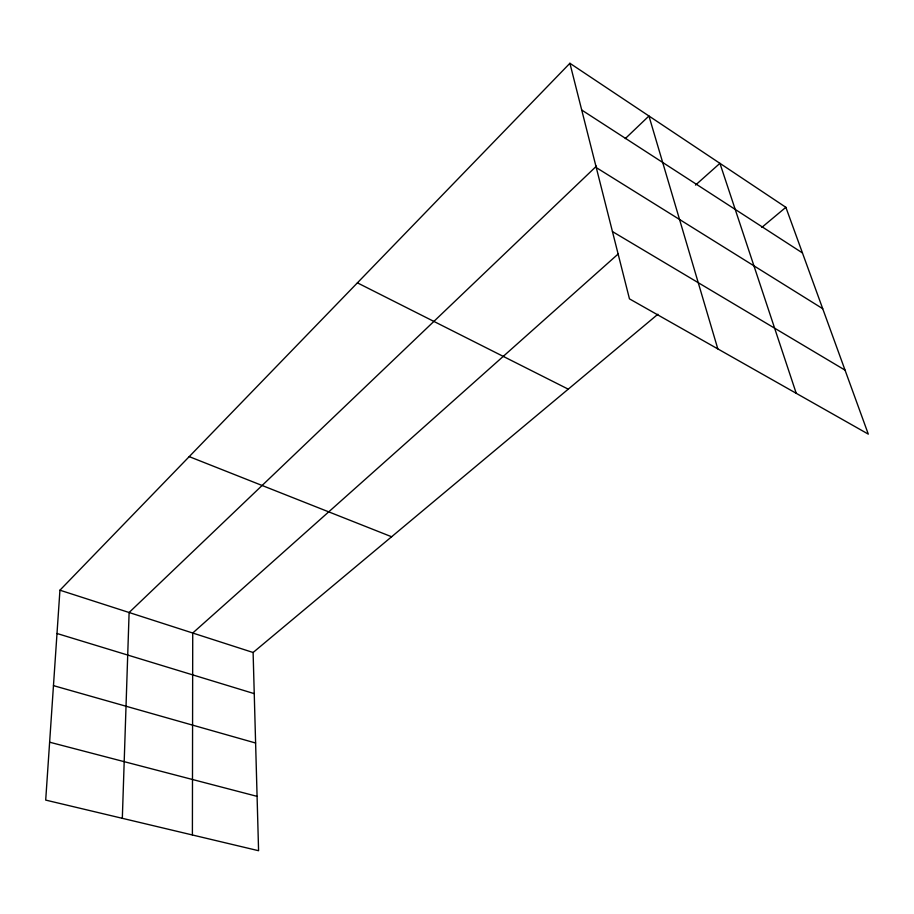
<?xml version="1.0" encoding="UTF-8"?>
<svg xmlns="http://www.w3.org/2000/svg" width="914" height="914" viewBox="0 0 914 914"><rect width="100%" height="100%" fill="white"/><g stroke="black" fill="none" stroke-linecap="round" stroke-linejoin="round"><path stroke-width="1.37" d="M192.397 834.973L192.728 633.025L618.081 254.069M122.327 818.316L129.114 612.506L596.465 166.12M569.902 63.283L629.46 298.855L868.3 434.127L785.869 207.307L569.902 63.283L59.936 590.204L45.7 800.093L258.582 850.717L253.109 652.493L657.897 314.245M625.279 138.597L648.94 115.998L717.821 348.897M695.508 185.085L719.924 163.332L796.231 393.306M761.819 227.403L785.869 207.307M49.63 742.202L257.074 796.357M53.469 685.637L255.6 743.013M56.999 633.493L254.241 693.646M59.936 590.204L253.109 652.493M189.209 456.623L391.615 536.758M357.397 282.849L568.245 389.158M612.46 231.585L845.039 370.136M596.271 167.582L822.703 308.681M581.727 110.034L802.446 252.938"/></g></svg>
